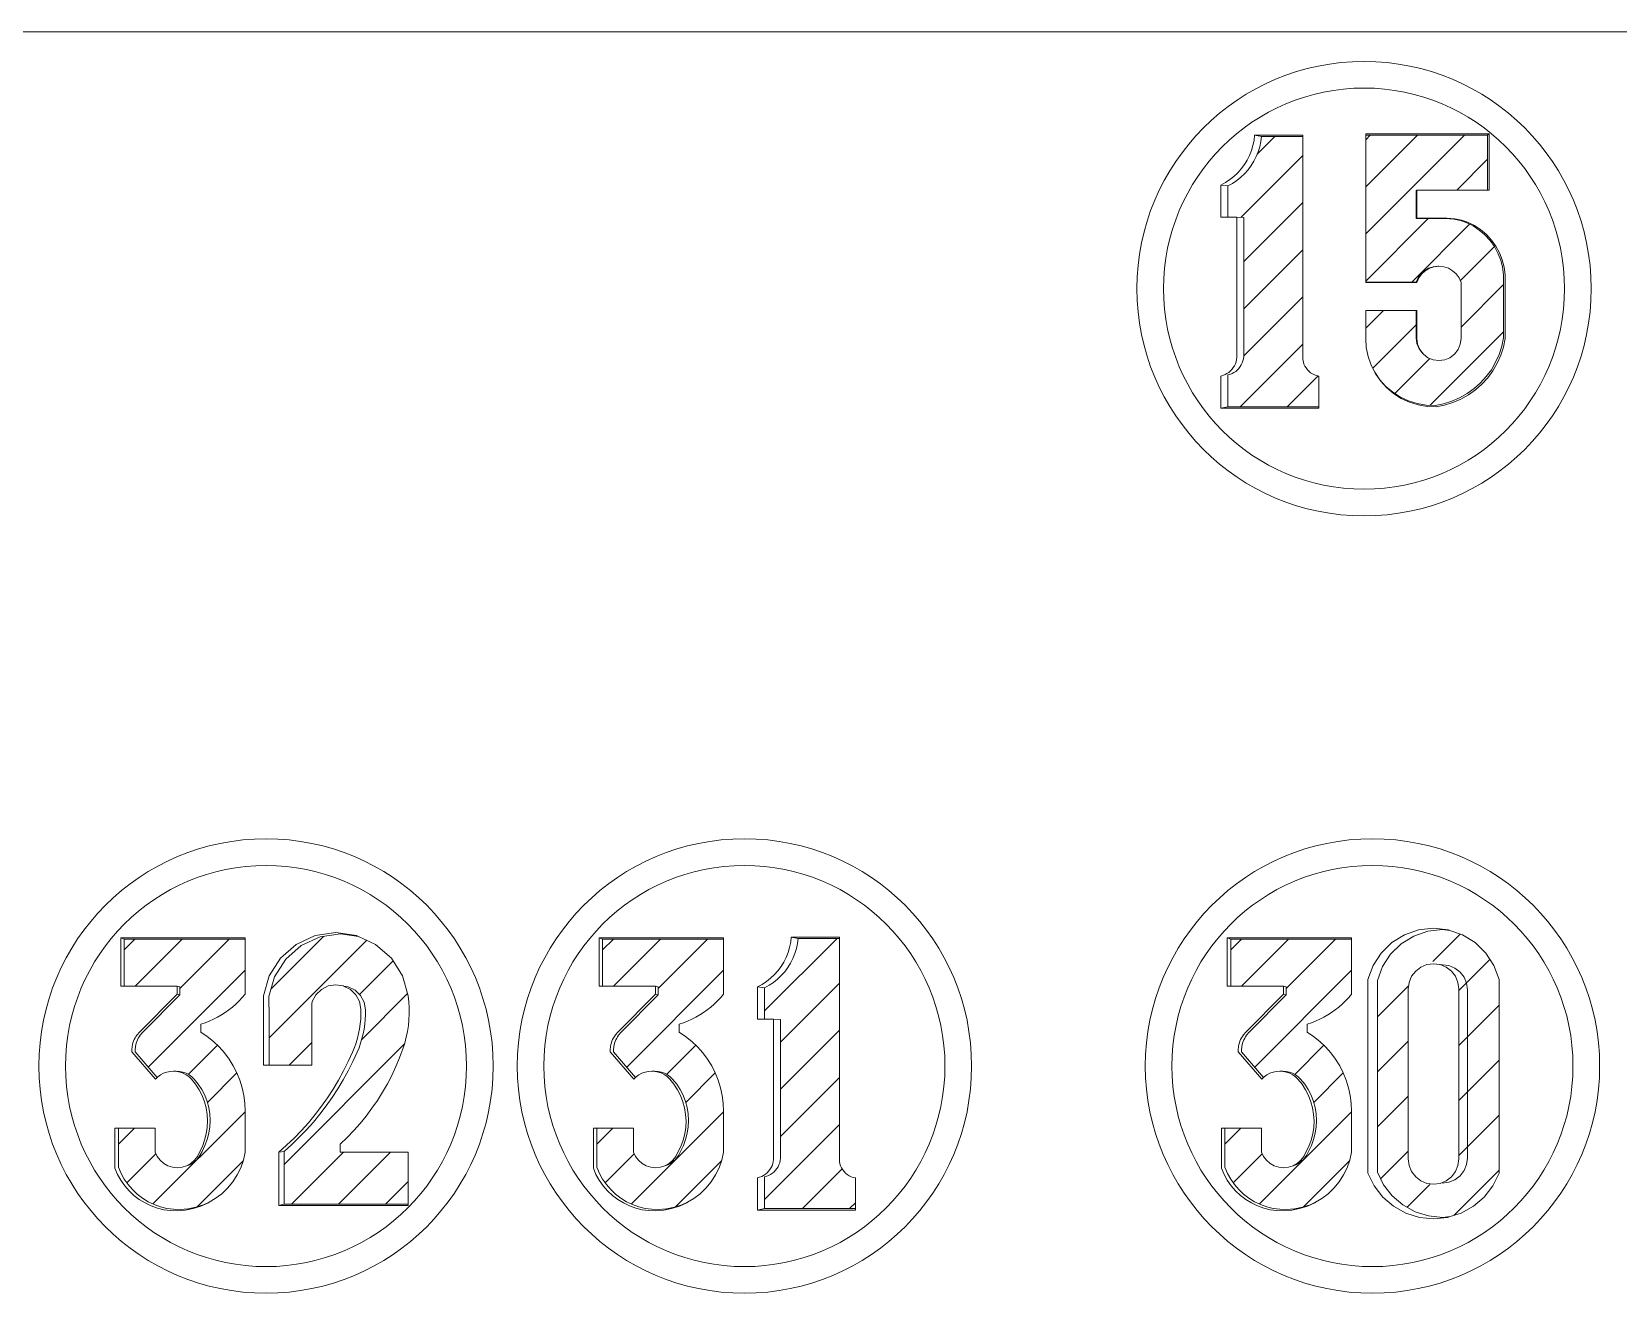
# Model space of a CAD drawing. Header units: centimetres. Extents: x 31 to 5445, y 74 to 2139.
# Drawn here: x 2234.7 to 2289.6, y 74.6 to 118.2 of the extents above; entities that cross this region are included whole.
import ezdxf

# ---------------------------------------------------------------- set-up
doc = ezdxf.new("R2010")
doc.units = ezdxf.units.CM
doc.header["$MEASUREMENT"] = 0
pattern_1 = [(45, (1780.7028, 655.6719), (-0.8148213, 0.8148213), [])]

msp = doc.modelspace()

# ---------------------------------------------------------------- hatches: boundary and pattern name
at = {"lineweight": 20}
h = msp.add_hatch(dxfattribs=at)
h.set_pattern_fill('ANSI31', color=256, scale=9.218651)
h.set_pattern_definition(pattern_1)
h.paths.add_polyline_path([(2279.104, 106.369), (2279.035, 106.402), (2278.969, 106.443), (2278.909, 106.492), (2278.856, 106.547), (2278.809, 106.608), (2278.769, 106.674), (2278.738, 106.745), (2278.716, 106.818), (2278.702, 106.894), (2278.698, 106.971), (2278.698, 114.612), (2277.264, 114.612), (2277.243, 114.433), (2277.206, 114.257), (2277.154, 114.085), (2277.088, 113.918), (2277.007, 113.757), (2276.913, 113.604), (2276.806, 113.46), (2276.686, 113.325), (2276.556, 113.202), (2276.415, 113.09), (2276.265, 112.991), (2276.107, 112.905), (2276.107, 111.823), (2276.419, 111.823), (2276.657, 111.806), (2276.657, 107.001), (2276.647, 106.927), (2276.629, 106.854), (2276.604, 106.784), (2276.571, 106.716), (2276.532, 106.653), (2276.486, 106.594), (2276.434, 106.54), (2276.377, 106.491), (2276.315, 106.449), (2276.249, 106.414), (2276.179, 106.386), (2276.107, 106.365), (2276.107, 105.266), (2279.253, 105.266), (2279.253, 106.329), (2279.177, 106.345)])
h = msp.add_hatch(dxfattribs=at)
h.set_pattern_fill('ANSI31', color=256, scale=9.218651)
h.set_pattern_definition(pattern_1)
h.paths.add_polyline_path([(2285.174, 111.02), (2284.999, 111.211), (2284.801, 111.378), (2284.585, 111.52), (2284.352, 111.634), (2284.15, 111.704), (2283.916, 111.753), (2283.638, 111.773), (2282.617, 111.773), (2282.617, 112.761), (2285.091, 112.761), (2285.091, 114.659), (2280.874, 114.659), (2280.874, 109.574), (2282.617, 109.574), (2282.685, 109.726), (2282.782, 109.86), (2282.906, 109.972), (2283.05, 110.055), (2283.208, 110.106), (2283.39, 110.125), (2283.574, 110.106), (2283.734, 110.054), (2283.879, 109.97), (2284.004, 109.858), (2284.102, 109.722), (2284.171, 109.568), (2284.171, 107.625), (2284.145, 107.428), (2284.068, 107.244), (2283.947, 107.086), (2283.789, 106.964), (2283.605, 106.888), (2283.407, 106.862), (2283.21, 106.888), (2283.026, 106.964), (2282.852, 107.097), (2282.718, 107.272), (2282.643, 107.454), (2282.617, 107.65), (2282.617, 108.597), (2280.874, 108.597), (2280.874, 107.625), (2280.895, 107.311), (2280.958, 107.002), (2281.05, 106.738), (2281.19, 106.46), (2281.366, 106.202), (2281.575, 105.971), (2281.813, 105.769), (2282.076, 105.601), (2282.359, 105.47), (2282.657, 105.377), (2282.964, 105.324), (2283.276, 105.313), (2283.567, 105.37), (2283.85, 105.458), (2284.123, 105.576), (2284.381, 105.721), (2284.623, 105.893), (2284.845, 106.09), (2285.044, 106.31), (2285.219, 106.549), (2285.368, 106.806), (2285.489, 107.077), (2285.58, 107.359), (2285.641, 107.65), (2285.641, 109.574), (2285.64, 109.833), (2285.607, 110.09), (2285.543, 110.341), (2285.448, 110.582), (2285.325, 110.809)])
h = msp.add_hatch(dxfattribs=at)
h.set_pattern_fill('ANSI31', color=256, scale=9.218651)
h.set_pattern_definition([(45, (1702.6632, 628.4109), (-0.8148213, 0.8148213), [])])
h.paths.add_polyline_path([(2242.117, 86.856), (2237.933, 86.856), (2237.933, 85.235), (2239.758, 85.235), (2239.857, 85.207), (2239.857, 84.932), (2238.566, 83.629), (2238.485, 83.535), (2238.45, 83.485), (2238.419, 83.432), (2238.391, 83.377), (2238.367, 83.32), (2238.347, 83.262), (2238.331, 83.202), (2238.319, 83.142), (2238.308, 83.019), (2238.309, 82.958), (2239.068, 82.073), (2239.093, 82.097), (2239.188, 82.166), (2239.291, 82.221), (2239.401, 82.261), (2239.516, 82.285), (2239.633, 82.293), (2239.733, 82.294), (2239.849, 82.286), (2239.963, 82.261), (2240.072, 82.222), (2240.174, 82.167), (2240.268, 82.099), (2240.352, 82.019), (2240.493, 81.845), (2240.615, 81.658), (2240.717, 81.459), (2240.798, 81.25), (2240.856, 81.034), (2240.892, 80.813), (2240.905, 80.59), (2240.894, 80.367), (2240.86, 80.145), (2240.803, 79.929), (2240.724, 79.72), (2240.623, 79.52), (2240.552, 79.372), (2240.452, 79.241), (2240.328, 79.134), (2240.184, 79.054), (2240.089, 79.022), (2239.93, 78.972), (2239.765, 78.955), (2239.6, 78.972), (2239.442, 79.022), (2239.297, 79.103), (2239.171, 79.211), (2239.071, 79.343), (2238.998, 79.492), (2238.998, 80.325), (2237.73, 80.325), (2237.73, 78.97), (2237.821, 78.759), (2237.933, 78.558), (2238.064, 78.37), (2238.215, 78.197), (2238.382, 78.039), (2238.565, 77.9), (2238.76, 77.78), (2238.968, 77.681), (2239.184, 77.604), (2239.407, 77.55), (2239.635, 77.518), (2239.864, 77.511), (2240.141, 77.533), (2240.413, 77.588), (2240.677, 77.673), (2240.872, 77.761), (2241.082, 77.887), (2241.304, 78.057), (2241.505, 78.252), (2241.683, 78.469), (2241.835, 78.704), (2241.959, 78.956), (2242.053, 79.219), (2242.117, 79.492), (2242.117, 80.91), (2242.106, 81.183), (2242.071, 81.454), (2242.013, 81.721), (2241.932, 81.982), (2241.829, 82.235), (2241.705, 82.478), (2241.561, 82.71), (2241.397, 82.929), (2241.216, 83.133), (2241.017, 83.321), (2240.803, 83.49), (2240.576, 83.642), (2240.576, 83.919), (2240.725, 83.969), (2240.871, 84.026), (2241.015, 84.09), (2241.155, 84.161), (2241.292, 84.239), (2241.424, 84.323), (2241.552, 84.414), (2241.676, 84.512), (2241.794, 84.615), (2241.907, 84.724), (2242.015, 84.838), (2242.117, 84.958)])
h = msp.add_hatch(dxfattribs=at)
h.set_pattern_fill('ANSI31', color=256, scale=9.218651)
h.set_pattern_definition([(45, (1588.8133, 654.8032), (-0.8148213, 0.8148213), [])])
h.paths.add_polyline_path([(2247.757, 79.49), (2245.398, 79.49), (2245.398, 79.767), (2245.638, 79.997), (2245.87, 80.237), (2246.091, 80.485), (2246.301, 80.743), (2246.501, 81.009), (2246.69, 81.283), (2246.867, 81.565), (2247.033, 81.854), (2247.186, 82.149), (2247.328, 82.45), (2247.456, 82.757), (2247.5, 82.877), (2247.573, 83.069), (2247.635, 83.265), (2247.688, 83.464), (2247.729, 83.665), (2247.761, 83.869), (2247.781, 84.073), (2247.791, 84.279), (2247.791, 84.484), (2247.779, 84.69), (2247.757, 84.894), (2247.559, 85.59), (2247.171, 86.202), (2246.626, 86.678), (2246.035, 86.95), (2245.416, 87.039), (2244.707, 86.937), (2244.056, 86.637), (2243.516, 86.166), (2243.132, 85.56), (2242.936, 84.871), (2242.942, 84.154), (2242.942, 82.505), (2244.419, 82.505), (2244.419, 84.673), (2244.558, 84.934), (2244.749, 85.12), (2244.988, 85.24), (2245.252, 85.281), (2245.416, 85.254), (2245.516, 85.24), (2245.52, 85.237), (2245.678, 85.213), (2245.914, 85.095), (2246.103, 84.91), (2246.228, 84.677), (2246.275, 84.416), (2246.275, 84.249), (2246.267, 84.082), (2246.251, 83.915), (2246.227, 83.75), (2246.195, 83.585), (2246.155, 83.423), (2246.108, 83.262), (2246.052, 83.104), (2245.989, 82.949), (2245.919, 82.797), (2245.84, 82.624), (2245.679, 82.304), (2245.506, 81.99), (2245.322, 81.684), (2245.126, 81.384), (2244.919, 81.092), (2244.701, 80.807), (2244.473, 80.532), (2244.235, 80.264), (2243.987, 80.006), (2243.729, 79.758), (2243.462, 79.519), (2243.462, 77.694), (2247.757, 77.694)])
h = msp.add_hatch(dxfattribs=at)
h.set_pattern_fill('ANSI31', color=256, scale=9.218651)
h.set_pattern_definition([(45, (1719.2105, 628.4109), (-0.8148213, 0.8148213), [])])
h.paths.add_polyline_path([(2258.664, 86.856), (2254.48, 86.856), (2254.48, 85.235), (2256.305, 85.235), (2256.404, 85.207), (2256.404, 84.932), (2255.113, 83.629), (2255.033, 83.535), (2254.997, 83.485), (2254.966, 83.432), (2254.938, 83.377), (2254.914, 83.32), (2254.894, 83.262), (2254.878, 83.202), (2254.866, 83.142), (2254.856, 83.019), (2254.857, 82.958), (2255.615, 82.073), (2255.64, 82.097), (2255.735, 82.166), (2255.838, 82.221), (2255.949, 82.261), (2256.063, 82.285), (2256.18, 82.293), (2256.28, 82.294), (2256.396, 82.286), (2256.51, 82.261), (2256.619, 82.222), (2256.721, 82.167), (2256.815, 82.099), (2256.899, 82.019), (2257.04, 81.845), (2257.162, 81.658), (2257.264, 81.459), (2257.345, 81.25), (2257.403, 81.034), (2257.439, 80.813), (2257.452, 80.59), (2257.441, 80.367), (2257.407, 80.145), (2257.35, 79.929), (2257.271, 79.72), (2257.171, 79.52), (2257.099, 79.372), (2256.999, 79.241), (2256.875, 79.134), (2256.732, 79.054), (2256.636, 79.022), (2256.477, 78.972), (2256.312, 78.955), (2256.147, 78.972), (2255.989, 79.022), (2255.844, 79.103), (2255.719, 79.211), (2255.618, 79.343), (2255.546, 79.492), (2255.546, 80.325), (2254.278, 80.325), (2254.278, 78.97), (2254.368, 78.759), (2254.48, 78.558), (2254.611, 78.37), (2254.762, 78.197), (2254.929, 78.039), (2255.112, 77.9), (2255.308, 77.78), (2255.515, 77.681), (2255.731, 77.604), (2255.954, 77.55), (2256.182, 77.518), (2256.411, 77.511), (2256.688, 77.533), (2256.96, 77.588), (2257.224, 77.673), (2257.419, 77.761), (2257.629, 77.887), (2257.851, 78.057), (2258.052, 78.252), (2258.23, 78.469), (2258.382, 78.704), (2258.506, 78.956), (2258.601, 79.219), (2258.664, 79.492), (2258.664, 80.91), (2258.653, 81.183), (2258.618, 81.454), (2258.56, 81.721), (2258.479, 81.982), (2258.376, 82.235), (2258.253, 82.478), (2258.108, 82.71), (2257.945, 82.929), (2257.763, 83.133), (2257.564, 83.321), (2257.351, 83.49), (2257.123, 83.642), (2257.123, 83.919), (2257.272, 83.969), (2257.419, 84.026), (2257.562, 84.09), (2257.702, 84.161), (2257.839, 84.239), (2257.971, 84.323), (2258.099, 84.414), (2258.223, 84.512), (2258.341, 84.615), (2258.455, 84.724), (2258.562, 84.838), (2258.664, 84.958)])
h = msp.add_hatch(dxfattribs=at)
h.set_pattern_fill('ANSI31', color=256, scale=9.218651)
h.set_pattern_definition([(45, (1730.2553, 628.4873), (-0.8148213, 0.8148213), [])])
h.paths.add_polyline_path([(2263.078, 78.643), (2263.008, 78.676), (2262.943, 78.717), (2262.883, 78.765), (2262.829, 78.82), (2262.782, 78.882), (2262.743, 78.948), (2262.712, 79.018), (2262.689, 79.092), (2262.676, 79.168), (2262.671, 79.245), (2262.671, 86.885), (2261.237, 86.885), (2261.216, 86.707), (2261.18, 86.531), (2261.128, 86.359), (2261.062, 86.191), (2260.981, 86.031), (2260.887, 85.878), (2260.779, 85.733), (2260.66, 85.599), (2260.529, 85.475), (2260.389, 85.364), (2260.239, 85.265), (2260.081, 85.179), (2260.081, 84.096), (2260.393, 84.096), (2260.63, 84.079), (2260.63, 79.275), (2260.62, 79.201), (2260.603, 79.128), (2260.577, 79.058), (2260.545, 78.99), (2260.505, 78.926), (2260.46, 78.867), (2260.408, 78.813), (2260.35, 78.765), (2260.288, 78.723), (2260.222, 78.688), (2260.153, 78.66), (2260.081, 78.639), (2260.081, 77.54), (2263.226, 77.54), (2263.226, 78.603), (2263.151, 78.618)])
h = msp.add_hatch(dxfattribs=at)
h.set_pattern_fill('ANSI31', color=256, scale=9.218651)
h.set_pattern_definition([(45, (1740.9333, 628.4109), (-0.8148213, 0.8148213), [])])
h.paths.add_polyline_path([(2280.387, 86.856), (2276.203, 86.856), (2276.203, 85.235), (2278.028, 85.235), (2278.127, 85.207), (2278.127, 84.932), (2276.836, 83.629), (2276.755, 83.535), (2276.72, 83.485), (2276.689, 83.432), (2276.661, 83.377), (2276.637, 83.32), (2276.617, 83.262), (2276.601, 83.202), (2276.589, 83.142), (2276.578, 83.019), (2276.579, 82.958), (2277.338, 82.073), (2277.363, 82.097), (2277.458, 82.166), (2277.561, 82.221), (2277.671, 82.261), (2277.786, 82.285), (2277.903, 82.293), (2278.003, 82.294), (2278.119, 82.286), (2278.233, 82.261), (2278.342, 82.222), (2278.444, 82.167), (2278.538, 82.099), (2278.622, 82.019), (2278.763, 81.845), (2278.885, 81.658), (2278.987, 81.459), (2279.068, 81.25), (2279.126, 81.034), (2279.162, 80.813), (2279.175, 80.59), (2279.164, 80.367), (2279.13, 80.145), (2279.073, 79.929), (2278.994, 79.72), (2278.894, 79.52), (2278.822, 79.372), (2278.722, 79.241), (2278.598, 79.134), (2278.454, 79.054), (2278.359, 79.022), (2278.2, 78.972), (2278.035, 78.955), (2277.87, 78.972), (2277.712, 79.022), (2277.567, 79.103), (2277.442, 79.211), (2277.341, 79.343), (2277.268, 79.492), (2277.268, 80.325), (2276.001, 80.325), (2276.001, 78.97), (2276.091, 78.759), (2276.203, 78.558), (2276.334, 78.37), (2276.485, 78.197), (2276.652, 78.039), (2276.835, 77.9), (2277.031, 77.78), (2277.238, 77.681), (2277.454, 77.604), (2277.677, 77.55), (2277.905, 77.518), (2278.134, 77.511), (2278.411, 77.533), (2278.683, 77.588), (2278.947, 77.673), (2279.142, 77.761), (2279.352, 77.887), (2279.574, 78.057), (2279.775, 78.252), (2279.953, 78.469), (2280.105, 78.704), (2280.229, 78.956), (2280.324, 79.219), (2280.387, 79.492), (2280.387, 80.91), (2280.376, 81.183), (2280.341, 81.454), (2280.283, 81.721), (2280.202, 81.982), (2280.099, 82.235), (2279.975, 82.478), (2279.831, 82.71), (2279.667, 82.929), (2279.486, 83.133), (2279.287, 83.321), (2279.073, 83.49), (2278.846, 83.642), (2278.846, 83.919), (2278.995, 83.969), (2279.142, 84.026), (2279.285, 84.09), (2279.425, 84.161), (2279.562, 84.239), (2279.694, 84.323), (2279.822, 84.414), (2279.946, 84.512), (2280.064, 84.615), (2280.178, 84.724), (2280.285, 84.838), (2280.387, 84.958)])
h = msp.add_hatch(dxfattribs=at)
h.set_pattern_fill('ANSI31', color=256, scale=10.758676)
h.set_pattern_definition([(45, (1489.2674, 749.0005), (-0.9509416, 0.9509416), [])])
h.paths.add_polyline_path([(2281.279, 85.433), (2281.279, 78.803), (2281.493, 78.367), (2281.791, 77.984), (2282.159, 77.668), (2282.584, 77.433), (2283.047, 77.288), (2283.53, 77.239), (2283.795, 77.266), (2284.174, 77.385), (2284.602, 77.622), (2284.975, 77.941), (2285.275, 78.328), (2285.492, 78.768), (2285.492, 85.463), (2285.311, 85.947), (2285.029, 86.379), (2284.66, 86.74), (2284.22, 87.01), (2283.788, 87.159), (2283.53, 87.187), (2283.021, 87.131), (2282.538, 86.965), (2282.103, 86.697), (2281.736, 86.34), (2281.457, 85.912)])
h.paths.add_polyline_path([(2284.091, 78.837), (2283.349, 78.267), (2282.426, 78.65), (2282.346, 79.258), (2282.346, 85.558), (2283.088, 86.128), (2283.431, 85.985), (2283.822, 85.941), (2284.091, 85.291)], flags=16)

# ---------------------------------------------------------------- linework, layer by layer
for p, q in [((2570.688, 118.233), (2183.933, 118.233)), ((2285.091, 114.659), (2285.091, 112.761)), ((2276.107, 112.905), (2276.107, 111.823)), ((2282.644, 112.761), (2282.644, 111.789)), ((2283.407, 110.124), (2283.574, 110.106)), ((2283.574, 110.106), (2283.734, 110.054)), ((2283.734, 110.054), (2283.879, 109.97)), ((2283.879, 109.97), (2284.004, 109.858)), ((2284.004, 109.858), (2284.102, 109.722)), ((2280.874, 109.574), (2282.617, 109.574)), ((2284.102, 109.722), (2284.171, 109.568)), ((2284.171, 109.568), (2284.171, 107.625)), ((2284.171, 107.625), (2284.145, 107.428)), ((2283.026, 106.964), (2282.868, 107.086)), ((2283.947, 107.086), (2283.789, 106.964)), ((2284.068, 107.244), (2283.947, 107.086)), ((2284.145, 107.428), (2284.068, 107.244)), ((2283.21, 106.888), (2283.026, 106.964)), ((2283.407, 106.862), (2283.21, 106.888)), ((2283.605, 106.888), (2283.407, 106.862)), ((2283.789, 106.964), (2283.605, 106.888)), ((2276.107, 105.266), (2279.253, 105.266)), ((2237.815, 86.901), (2237.815, 85.235)), ((2237.933, 86.856), (2237.933, 85.235)), ((2254.362, 86.901), (2254.362, 85.235)), ((2254.48, 86.856), (2254.48, 85.235)), ((2276.085, 86.901), (2276.085, 85.235)), ((2276.203, 86.856), (2276.203, 85.235)), ((2237.815, 85.235), (2237.933, 85.235)), ((2237.933, 85.235), (2239.758, 85.235)), ((2239.758, 85.235), (2239.857, 85.207)), ((2239.857, 85.207), (2239.857, 84.932)), ((2254.362, 85.235), (2254.48, 85.235)), ((2254.48, 85.235), (2256.305, 85.235)), ((2256.305, 85.235), (2256.404, 85.207)), ((2256.404, 85.207), (2256.404, 84.932)), ((2260.081, 85.179), (2260.081, 84.096)), ((2276.085, 85.235), (2276.203, 85.235)), ((2276.203, 85.235), (2278.028, 85.235)), ((2278.028, 85.235), (2278.127, 85.207)), ((2278.127, 85.207), (2278.127, 84.932)), ((2240.089, 79.022), (2239.93, 78.972)), ((2256.636, 79.022), (2256.477, 78.972)), ((2278.359, 79.022), (2278.2, 78.972)), ((2260.081, 77.54), (2263.226, 77.54))]:
    msp.add_line(p, q, dxfattribs=at)
for points in [[(2285.142, 114.704), (2280.874, 114.704), (2280.874, 114.659)], [(2282.644, 109.568), (2280.874, 109.568), (2280.874, 109.574), (2280.874, 114.659), (2285.091, 114.659), (2285.142, 114.704), (2285.142, 112.761), (2285.091, 112.761), (2282.644, 112.761), (2282.617, 112.735), (2282.617, 111.773), (2282.644, 111.789), (2283.675, 111.789), (2283.955, 111.77), (2284.192, 111.72), (2284.396, 111.649), (2284.631, 111.534), (2284.849, 111.39), (2285.049, 111.221), (2285.226, 111.029), (2285.378, 110.816)], [(2275.864, 105.219), (2279.253, 105.219), (2279.253, 105.266), (2279.253, 106.329), (2279.177, 106.345), (2279.104, 106.369), (2279.035, 106.402), (2278.969, 106.443), (2278.909, 106.492), (2278.856, 106.547), (2278.809, 106.608), (2278.769, 106.674), (2278.738, 106.745), (2278.716, 106.818), (2278.702, 106.894), (2278.698, 106.971), (2278.698, 114.612), (2278.698, 114.656), (2277.032, 114.656), (2277.011, 114.476), (2276.974, 114.298), (2276.922, 114.124), (2276.855, 113.956), (2276.773, 113.793), (2276.678, 113.639), (2276.57, 113.493), (2276.449, 113.357), (2276.317, 113.233), (2276.175, 113.12), (2276.024, 113.02), (2275.864, 112.933), (2275.864, 111.823), (2276.107, 111.823), (2276.419, 111.823), (2276.419, 106.971), (2276.409, 106.896), (2276.391, 106.823), (2276.366, 106.752), (2276.333, 106.683), (2276.293, 106.619), (2276.247, 106.559), (2276.194, 106.505), (2276.136, 106.456), (2276.074, 106.414), (2276.007, 106.378), (2275.937, 106.35), (2275.864, 106.329), (2275.864, 105.219), (2276.107, 105.266), (2276.107, 106.365), (2276.179, 106.386), (2276.249, 106.414), (2276.315, 106.449), (2276.377, 106.491), (2276.434, 106.54), (2276.486, 106.594), (2276.532, 106.653), (2276.571, 106.716), (2276.604, 106.784), (2276.629, 106.854), (2276.647, 106.927), (2276.657, 107.001), (2276.657, 111.806), (2276.419, 111.823)], [(2275.864, 112.933), (2276.107, 112.905), (2276.265, 112.991), (2276.415, 113.09), (2276.556, 113.202), (2276.686, 113.325), (2276.806, 113.46), (2276.913, 113.604), (2277.007, 113.757), (2277.088, 113.918), (2277.154, 114.085), (2277.206, 114.257), (2277.243, 114.433), (2277.264, 114.612)], [(2277.032, 114.656), (2277.264, 114.612), (2278.698, 114.612)], [(2282.617, 111.773), (2283.638, 111.773), (2283.916, 111.753), (2284.15, 111.704), (2284.352, 111.634), (2284.585, 111.52), (2284.801, 111.378), (2284.999, 111.211), (2285.174, 111.02), (2285.325, 110.809), (2285.448, 110.582), (2285.543, 110.341), (2285.607, 110.09), (2285.64, 109.833), (2285.641, 109.574), (2285.641, 107.65), (2285.58, 107.359), (2285.489, 107.077), (2285.368, 106.806), (2285.219, 106.549), (2285.044, 106.31), (2284.845, 106.09), (2284.623, 105.893), (2284.381, 105.721), (2284.123, 105.576), (2283.85, 105.458), (2283.567, 105.37), (2283.276, 105.313), (2282.964, 105.324), (2282.657, 105.377), (2282.359, 105.47), (2282.076, 105.601), (2281.813, 105.769), (2281.575, 105.971), (2281.366, 106.202), (2281.19, 106.46), (2281.05, 106.738)], [(2280.958, 107.002), (2281.05, 106.738), (2281.061, 106.705), (2281.203, 106.424), (2281.381, 106.164), (2281.592, 105.93), (2281.832, 105.726), (2282.098, 105.557), (2282.383, 105.424), (2282.684, 105.33), (2282.994, 105.277), (2283.309, 105.266), (2283.603, 105.324), (2283.889, 105.412), (2284.164, 105.531), (2284.425, 105.678), (2284.669, 105.852), (2284.893, 106.051), (2285.095, 106.272), (2285.272, 106.514), (2285.422, 106.773), (2285.544, 107.047), (2285.636, 107.332), (2285.697, 107.625), (2285.697, 109.568), (2285.696, 109.83), (2285.663, 110.089), (2285.598, 110.343), (2285.503, 110.586), (2285.378, 110.816)], [(2282.746, 107.244), (2282.67, 107.428), (2282.644, 107.625), (2282.644, 108.597), (2282.617, 108.597), (2280.874, 108.597), (2280.874, 107.625), (2280.895, 107.311), (2280.958, 107.002)], [(2282.746, 107.244), (2282.868, 107.086), (2282.839, 107.115), (2282.718, 107.272), (2282.643, 107.454), (2282.617, 107.65), (2282.617, 108.597)], [(2241.304, 78.057), (2241.505, 78.252), (2241.683, 78.469), (2241.835, 78.704), (2241.959, 78.956), (2242.053, 79.219), (2242.117, 79.492), (2242.117, 80.91), (2242.106, 81.183), (2242.071, 81.454), (2242.013, 81.721), (2241.932, 81.982), (2241.829, 82.235), (2241.705, 82.478), (2241.561, 82.71), (2241.397, 82.929), (2241.216, 83.133), (2241.017, 83.321), (2240.803, 83.49), (2240.576, 83.642), (2240.576, 83.919), (2240.725, 83.969), (2240.871, 84.026), (2241.015, 84.09), (2241.155, 84.161), (2241.292, 84.239), (2241.424, 84.323), (2241.552, 84.414), (2241.676, 84.512), (2241.794, 84.615), (2241.907, 84.724), (2242.015, 84.838), (2242.117, 84.958), (2242.117, 86.856)], [(2242.754, 82.505), (2242.754, 84.17), (2242.747, 84.894), (2242.945, 85.59), (2243.333, 86.202), (2243.878, 86.678), (2244.536, 86.98), (2245.252, 87.084), (2245.968, 86.98), (2246.035, 86.95), (2246.626, 86.678), (2247.171, 86.202), (2247.559, 85.59), (2247.757, 84.894), (2247.779, 84.69), (2247.791, 84.484), (2247.791, 84.279), (2247.781, 84.073), (2247.761, 83.869), (2247.729, 83.665), (2247.688, 83.464), (2247.635, 83.265), (2247.573, 83.069), (2247.5, 82.877), (2247.456, 82.757), (2247.328, 82.45), (2247.186, 82.149), (2247.033, 81.854), (2246.867, 81.565), (2246.69, 81.283), (2246.501, 81.009), (2246.301, 80.743), (2246.091, 80.485), (2245.87, 80.237), (2245.638, 79.997), (2245.398, 79.767), (2245.398, 79.49), (2247.757, 79.49), (2247.757, 77.694), (2247.757, 77.646), (2243.279, 77.646)], [(2242.942, 82.505), (2242.942, 84.154), (2242.936, 84.871), (2243.132, 85.56), (2243.516, 86.166), (2244.056, 86.637), (2244.707, 86.937), (2245.416, 87.039), (2246.035, 86.95)], [(2257.851, 78.057), (2258.052, 78.252), (2258.23, 78.469), (2258.382, 78.704), (2258.506, 78.956), (2258.601, 79.219), (2258.664, 79.492), (2258.664, 80.91), (2258.653, 81.183), (2258.618, 81.454), (2258.56, 81.721), (2258.479, 81.982), (2258.376, 82.235), (2258.253, 82.478), (2258.108, 82.71), (2257.945, 82.929), (2257.763, 83.133), (2257.564, 83.321), (2257.351, 83.49), (2257.123, 83.642), (2257.123, 83.919), (2257.272, 83.969), (2257.419, 84.026), (2257.562, 84.09), (2257.702, 84.161), (2257.839, 84.239), (2257.971, 84.323), (2258.099, 84.414), (2258.223, 84.512), (2258.341, 84.615), (2258.455, 84.724), (2258.562, 84.838), (2258.664, 84.958), (2258.664, 86.856)], [(2259.838, 77.492), (2263.226, 77.492), (2263.226, 77.54), (2263.226, 78.603), (2263.151, 78.618), (2263.078, 78.643), (2263.008, 78.676), (2262.943, 78.717), (2262.883, 78.765), (2262.829, 78.82), (2262.782, 78.882), (2262.743, 78.948), (2262.712, 79.018), (2262.689, 79.092), (2262.676, 79.168), (2262.671, 79.245), (2262.671, 86.885), (2262.671, 86.93), (2261.006, 86.93), (2260.984, 86.75), (2260.947, 86.572), (2260.895, 86.398), (2260.828, 86.229), (2260.747, 86.067), (2260.651, 85.913), (2260.543, 85.767), (2260.423, 85.631), (2260.291, 85.506), (2260.149, 85.393), (2259.997, 85.293), (2259.838, 85.207), (2259.838, 84.096), (2260.081, 84.096), (2260.393, 84.096), (2260.393, 79.245), (2260.383, 79.17), (2260.365, 79.096), (2260.339, 79.025), (2260.306, 78.957), (2260.267, 78.893), (2260.22, 78.833), (2260.168, 78.778), (2260.11, 78.73), (2260.047, 78.687), (2259.981, 78.652), (2259.91, 78.623), (2259.838, 78.603), (2259.838, 77.492), (2260.081, 77.54), (2260.081, 78.639), (2260.153, 78.66), (2260.222, 78.688), (2260.288, 78.723), (2260.35, 78.765), (2260.408, 78.813), (2260.46, 78.867), (2260.505, 78.926), (2260.545, 78.99), (2260.577, 79.058), (2260.603, 79.128), (2260.62, 79.201), (2260.63, 79.275), (2260.63, 84.079), (2260.393, 84.096)], [(2259.838, 85.207), (2260.081, 85.179), (2260.239, 85.265), (2260.389, 85.364), (2260.529, 85.475), (2260.66, 85.599), (2260.779, 85.733), (2260.887, 85.878), (2260.981, 86.031), (2261.062, 86.191), (2261.128, 86.359), (2261.18, 86.531), (2261.216, 86.707), (2261.237, 86.885)], [(2261.006, 86.93), (2261.237, 86.885), (2262.671, 86.885)], [(2279.574, 78.057), (2279.775, 78.252), (2279.953, 78.469), (2280.105, 78.704), (2280.229, 78.956), (2280.324, 79.219), (2280.387, 79.492), (2280.387, 80.91), (2280.376, 81.183), (2280.341, 81.454), (2280.283, 81.721), (2280.202, 81.982), (2280.099, 82.235), (2279.975, 82.478), (2279.831, 82.71), (2279.667, 82.929), (2279.486, 83.133), (2279.287, 83.321), (2279.073, 83.49), (2278.846, 83.642), (2278.846, 83.919), (2278.995, 83.969), (2279.142, 84.026), (2279.285, 84.09), (2279.425, 84.161), (2279.562, 84.239), (2279.694, 84.323), (2279.822, 84.414), (2279.946, 84.512), (2280.064, 84.615), (2280.178, 84.724), (2280.285, 84.838), (2280.387, 84.958), (2280.387, 86.856)], [(2283.795, 77.266), (2283.53, 77.239), (2283.047, 77.288), (2282.584, 77.433), (2282.159, 77.668), (2281.791, 77.984), (2281.493, 78.367), (2281.279, 78.803), (2281.279, 85.433), (2281.457, 85.912), (2281.736, 86.34), (2282.103, 86.697), (2282.538, 86.965), (2283.021, 87.131), (2283.53, 87.187), (2283.788, 87.159)], [(2283.53, 78.424), (2283.753, 78.453), (2283.962, 78.54), (2284.141, 78.677), (2284.278, 78.856), (2284.364, 79.064), (2284.394, 79.288), (2284.394, 85.11), (2284.364, 85.334), (2284.278, 85.542), (2284.141, 85.721), (2283.962, 85.858), (2283.753, 85.945), (2283.53, 85.974), (2283.219, 86.01), (2282.993, 85.98), (2282.782, 85.893), (2282.602, 85.754), (2282.463, 85.573), (2282.376, 85.363), (2282.346, 85.137), (2282.346, 79.258)], [(2282.346, 79.258), (2282.376, 79.032), (2282.463, 78.822), (2282.602, 78.641), (2282.782, 78.502), (2282.993, 78.415), (2283.219, 78.385), (2283.444, 78.415), (2283.655, 78.502), (2283.836, 78.641), (2283.974, 78.822), (2284.062, 79.032), (2284.091, 79.258), (2284.091, 85.137), (2284.062, 85.363), (2283.974, 85.573), (2283.836, 85.754), (2283.655, 85.893), (2283.444, 85.98), (2283.219, 86.01)], [(2239.758, 85.235), (2239.758, 84.958), (2239.857, 84.932), (2238.566, 83.629), (2238.485, 83.535), (2238.45, 83.485), (2238.419, 83.432), (2238.391, 83.377), (2238.367, 83.32), (2238.347, 83.262), (2238.331, 83.202), (2238.319, 83.142), (2238.308, 83.019), (2238.309, 82.958), (2239.068, 82.073)], [(2242.754, 82.505), (2242.942, 82.505), (2244.419, 82.505), (2244.419, 84.625), (2244.433, 84.698), (2244.558, 84.934), (2244.749, 85.12), (2244.988, 85.24), (2245.252, 85.281), (2245.416, 85.254), (2245.516, 85.24), (2245.52, 85.237)], [(2245.946, 84.934), (2245.755, 85.12), (2245.52, 85.237), (2245.678, 85.213), (2245.914, 85.095), (2246.103, 84.91), (2246.228, 84.677), (2246.275, 84.416), (2246.275, 84.249), (2246.267, 84.082), (2246.251, 83.915), (2246.227, 83.75), (2246.195, 83.585), (2246.155, 83.423), (2246.108, 83.262), (2246.052, 83.104), (2245.989, 82.949), (2245.919, 82.797), (2245.84, 82.624), (2245.679, 82.304), (2245.506, 81.99), (2245.322, 81.684), (2245.126, 81.384), (2244.919, 81.092), (2244.701, 80.807), (2244.473, 80.532), (2244.235, 80.264), (2243.987, 80.006), (2243.729, 79.758), (2243.462, 79.519)], [(2256.305, 85.235), (2256.305, 84.958), (2256.404, 84.932), (2255.113, 83.629), (2255.033, 83.535), (2254.997, 83.485), (2254.966, 83.432), (2254.938, 83.377), (2254.914, 83.32), (2254.894, 83.262), (2254.878, 83.202), (2254.866, 83.142), (2254.856, 83.019), (2254.857, 82.958), (2255.615, 82.073)], [(2278.028, 85.235), (2278.028, 84.958), (2278.127, 84.932), (2276.836, 83.629), (2276.755, 83.535), (2276.72, 83.485), (2276.689, 83.432), (2276.661, 83.377), (2276.637, 83.32), (2276.617, 83.262), (2276.601, 83.202), (2276.589, 83.142), (2276.578, 83.019), (2276.579, 82.958), (2277.338, 82.073)], [(2239.758, 84.958), (2238.454, 83.642), (2238.373, 83.547), (2238.337, 83.496), (2238.305, 83.443), (2238.277, 83.387), (2238.253, 83.33), (2238.233, 83.271), (2238.217, 83.211), (2238.205, 83.15), (2238.194, 83.026), (2238.195, 82.964), (2239.008, 82.016), (2239.068, 82.073), (2239.093, 82.097), (2239.188, 82.166), (2239.291, 82.221), (2239.401, 82.261), (2239.516, 82.285), (2239.633, 82.293)], [(2245.946, 84.934), (2246.071, 84.698), (2246.119, 84.435), (2246.119, 84.266), (2246.111, 84.097), (2246.095, 83.929), (2246.071, 83.762), (2246.039, 83.596), (2245.998, 83.432), (2245.95, 83.27), (2245.894, 83.11), (2245.83, 82.954), (2245.759, 82.8), (2245.68, 82.625), (2245.517, 82.302), (2245.343, 81.985), (2245.157, 81.675), (2244.959, 81.373), (2244.75, 81.078), (2244.53, 80.791), (2244.3, 80.512), (2244.059, 80.242), (2243.808, 79.982), (2243.548, 79.731), (2243.279, 79.49), (2243.279, 77.646), (2243.462, 77.694), (2247.757, 77.694)], [(2256.305, 84.958), (2255.001, 83.642), (2254.92, 83.547), (2254.884, 83.496), (2254.853, 83.443), (2254.824, 83.387), (2254.8, 83.33), (2254.78, 83.271), (2254.764, 83.211), (2254.752, 83.15), (2254.741, 83.026), (2254.742, 82.964), (2255.556, 82.016), (2255.615, 82.073), (2255.64, 82.097), (2255.735, 82.166), (2255.838, 82.221), (2255.949, 82.261), (2256.063, 82.285), (2256.18, 82.293)], [(2278.028, 84.958), (2276.724, 83.642), (2276.643, 83.547), (2276.607, 83.496), (2276.575, 83.443), (2276.547, 83.387), (2276.523, 83.33), (2276.503, 83.271), (2276.487, 83.211), (2276.475, 83.15), (2276.464, 83.026), (2276.465, 82.964), (2277.278, 82.016), (2277.338, 82.073), (2277.363, 82.097), (2277.458, 82.166), (2277.561, 82.221), (2277.671, 82.261), (2277.786, 82.285), (2277.903, 82.293)], [(2239.93, 78.972), (2239.765, 78.955), (2239.6, 78.972), (2239.442, 79.022), (2239.297, 79.103), (2239.171, 79.211), (2239.071, 79.343), (2238.998, 79.492), (2238.998, 80.325), (2237.73, 80.325), (2237.61, 80.325), (2237.61, 78.937), (2237.702, 78.724), (2237.815, 78.521), (2237.948, 78.331), (2238.099, 78.156), (2238.268, 77.997), (2238.453, 77.857), (2238.651, 77.736), (2238.86, 77.636), (2239.078, 77.558), (2239.304, 77.503), (2239.533, 77.471), (2239.765, 77.463), (2240.044, 77.486), (2240.319, 77.541), (2240.586, 77.627), (2240.841, 77.743), (2240.872, 77.761), (2241.082, 77.887), (2241.304, 78.057)], [(2237.73, 80.325), (2237.73, 78.97), (2237.821, 78.759), (2237.933, 78.558), (2238.064, 78.37), (2238.215, 78.197), (2238.382, 78.039), (2238.565, 77.9), (2238.76, 77.78), (2238.968, 77.681), (2239.184, 77.604), (2239.407, 77.55), (2239.635, 77.518), (2239.864, 77.511), (2240.141, 77.533), (2240.413, 77.588), (2240.677, 77.673), (2240.872, 77.761)], [(2256.477, 78.972), (2256.312, 78.955), (2256.147, 78.972), (2255.989, 79.022), (2255.844, 79.103), (2255.719, 79.211), (2255.618, 79.343), (2255.546, 79.492), (2255.546, 80.325), (2254.278, 80.325), (2254.158, 80.325), (2254.158, 78.937), (2254.249, 78.724), (2254.362, 78.521), (2254.495, 78.331), (2254.647, 78.156), (2254.816, 77.997), (2255, 77.857), (2255.198, 77.736), (2255.407, 77.636), (2255.626, 77.558), (2255.851, 77.503), (2256.081, 77.471), (2256.312, 77.463), (2256.592, 77.486), (2256.866, 77.541), (2257.133, 77.627), (2257.388, 77.743), (2257.419, 77.761), (2257.629, 77.887), (2257.851, 78.057)], [(2254.278, 80.325), (2254.278, 78.97), (2254.368, 78.759), (2254.48, 78.558), (2254.611, 78.37), (2254.762, 78.197), (2254.929, 78.039), (2255.112, 77.9), (2255.308, 77.78), (2255.515, 77.681), (2255.731, 77.604), (2255.954, 77.55), (2256.182, 77.518), (2256.411, 77.511), (2256.688, 77.533), (2256.96, 77.588), (2257.224, 77.673), (2257.419, 77.761)], [(2278.2, 78.972), (2278.035, 78.955), (2277.87, 78.972), (2277.712, 79.022), (2277.567, 79.103), (2277.442, 79.211), (2277.341, 79.343), (2277.268, 79.492), (2277.268, 80.325), (2276.001, 80.325), (2275.881, 80.325), (2275.881, 78.937), (2275.972, 78.724), (2276.085, 78.521), (2276.218, 78.331), (2276.369, 78.156), (2276.538, 77.997), (2276.723, 77.857), (2276.921, 77.736), (2277.13, 77.636), (2277.348, 77.558), (2277.574, 77.503), (2277.803, 77.471), (2278.035, 77.463), (2278.314, 77.486), (2278.589, 77.541), (2278.856, 77.627), (2279.111, 77.743), (2279.142, 77.761), (2279.352, 77.887), (2279.574, 78.057)], [(2276.001, 80.325), (2276.001, 78.97), (2276.091, 78.759), (2276.203, 78.558), (2276.334, 78.37), (2276.485, 78.197), (2276.652, 78.039), (2276.835, 77.9), (2277.031, 77.78), (2277.238, 77.681), (2277.454, 77.604), (2277.677, 77.55), (2277.905, 77.518), (2278.134, 77.511), (2278.411, 77.533), (2278.683, 77.588), (2278.947, 77.673), (2279.142, 77.761)], [(2243.279, 79.49), (2243.462, 79.519), (2243.462, 77.694)]]:
    msp.add_lwpolyline(points, dxfattribs=at)
for points in [[(2282.644, 109.568), (2282.712, 109.722), (2282.811, 109.858), (2282.935, 109.97), (2283.081, 110.054), (2283.24, 110.106), (2283.407, 110.124), (2283.373, 110.124), (2283.208, 110.106), (2283.05, 110.055), (2282.906, 109.972), (2282.782, 109.86), (2282.685, 109.726), (2282.617, 109.574)], [(2237.933, 86.856), (2242.117, 86.856), (2242.117, 86.901), (2237.815, 86.901)], [(2254.48, 86.856), (2258.664, 86.856), (2258.664, 86.901), (2254.362, 86.901)], [(2276.203, 86.856), (2280.387, 86.856), (2280.387, 86.901), (2276.085, 86.901)], [(2284.975, 77.941), (2284.602, 77.622), (2284.174, 77.385), (2283.795, 77.266), (2283.706, 77.238), (2283.219, 77.189), (2282.731, 77.238), (2282.263, 77.385), (2281.835, 77.622), (2281.463, 77.941), (2281.162, 78.328), (2280.946, 78.768), (2280.946, 85.463), (2281.126, 85.947), (2281.408, 86.379), (2281.778, 86.74), (2282.217, 87.01), (2282.705, 87.178), (2283.219, 87.235), (2283.732, 87.178), (2283.788, 87.159), (2284.22, 87.01), (2284.66, 86.74), (2285.029, 86.379), (2285.311, 85.947), (2285.492, 85.463), (2285.492, 78.768), (2285.275, 78.328)], [(2239.849, 82.286), (2239.733, 82.294), (2239.633, 82.293), (2239.75, 82.285), (2239.865, 82.261), (2239.975, 82.221), (2240.078, 82.166), (2240.173, 82.097), (2240.258, 82.016), (2240.4, 81.84), (2240.523, 81.651), (2240.626, 81.45), (2240.708, 81.239), (2240.767, 81.021), (2240.803, 80.798), (2240.816, 80.573), (2240.805, 80.347), (2240.771, 80.124), (2240.713, 79.906), (2240.633, 79.694), (2240.532, 79.492), (2240.46, 79.343), (2240.359, 79.211), (2240.233, 79.103), (2240.089, 79.022), (2240.184, 79.054), (2240.328, 79.134), (2240.452, 79.241), (2240.552, 79.372), (2240.623, 79.52), (2240.724, 79.72), (2240.803, 79.929), (2240.86, 80.145), (2240.894, 80.367), (2240.905, 80.59), (2240.892, 80.813), (2240.856, 81.034), (2240.798, 81.25), (2240.717, 81.459), (2240.615, 81.658), (2240.493, 81.845), (2240.352, 82.019), (2240.268, 82.099), (2240.174, 82.167), (2240.072, 82.222), (2239.963, 82.261)], [(2256.396, 82.286), (2256.28, 82.294), (2256.18, 82.293), (2256.297, 82.285), (2256.412, 82.261), (2256.522, 82.221), (2256.625, 82.166), (2256.72, 82.097), (2256.805, 82.016), (2256.947, 81.84), (2257.071, 81.651), (2257.174, 81.45), (2257.255, 81.239), (2257.314, 81.021), (2257.35, 80.798), (2257.363, 80.573), (2257.352, 80.347), (2257.318, 80.124), (2257.26, 79.906), (2257.181, 79.694), (2257.079, 79.492), (2257.007, 79.343), (2256.906, 79.211), (2256.781, 79.103), (2256.636, 79.022), (2256.732, 79.054), (2256.875, 79.134), (2256.999, 79.241), (2257.099, 79.372), (2257.171, 79.52), (2257.271, 79.72), (2257.35, 79.929), (2257.407, 80.145), (2257.441, 80.367), (2257.452, 80.59), (2257.439, 80.813), (2257.403, 81.034), (2257.345, 81.25), (2257.264, 81.459), (2257.162, 81.658), (2257.04, 81.845), (2256.899, 82.019), (2256.815, 82.099), (2256.721, 82.167), (2256.619, 82.222), (2256.51, 82.261)], [(2278.119, 82.286), (2278.003, 82.294), (2277.903, 82.293), (2278.02, 82.285), (2278.135, 82.261), (2278.245, 82.221), (2278.348, 82.166), (2278.443, 82.097), (2278.528, 82.016), (2278.67, 81.84), (2278.793, 81.651), (2278.896, 81.45), (2278.978, 81.239), (2279.037, 81.021), (2279.073, 80.798), (2279.086, 80.573), (2279.075, 80.347), (2279.041, 80.124), (2278.983, 79.906), (2278.903, 79.694), (2278.802, 79.492), (2278.73, 79.343), (2278.629, 79.211), (2278.503, 79.103), (2278.359, 79.022), (2278.454, 79.054), (2278.598, 79.134), (2278.722, 79.241), (2278.822, 79.372), (2278.894, 79.52), (2278.994, 79.72), (2279.073, 79.929), (2279.13, 80.145), (2279.164, 80.367), (2279.175, 80.59), (2279.162, 80.813), (2279.126, 81.034), (2279.068, 81.25), (2278.987, 81.459), (2278.885, 81.658), (2278.763, 81.845), (2278.622, 82.019), (2278.538, 82.099), (2278.444, 82.167), (2278.342, 82.222), (2278.233, 82.261)]]:
    msp.add_lwpolyline(points, close=True, dxfattribs=at)
for centre, radius in [((2280.816, 109.35), 7.858), ((2280.816, 109.35), 6.936), ((2242.836, 82.472), 7.858), ((2259.384, 82.472), 7.858), ((2281.107, 82.472), 7.858), ((2242.836, 82.472), 6.936), ((2259.384, 82.472), 6.936), ((2281.107, 82.472), 6.936)]:
    msp.add_circle(centre, radius, dxfattribs=at)

doc.saveas('drawing.dxf')
